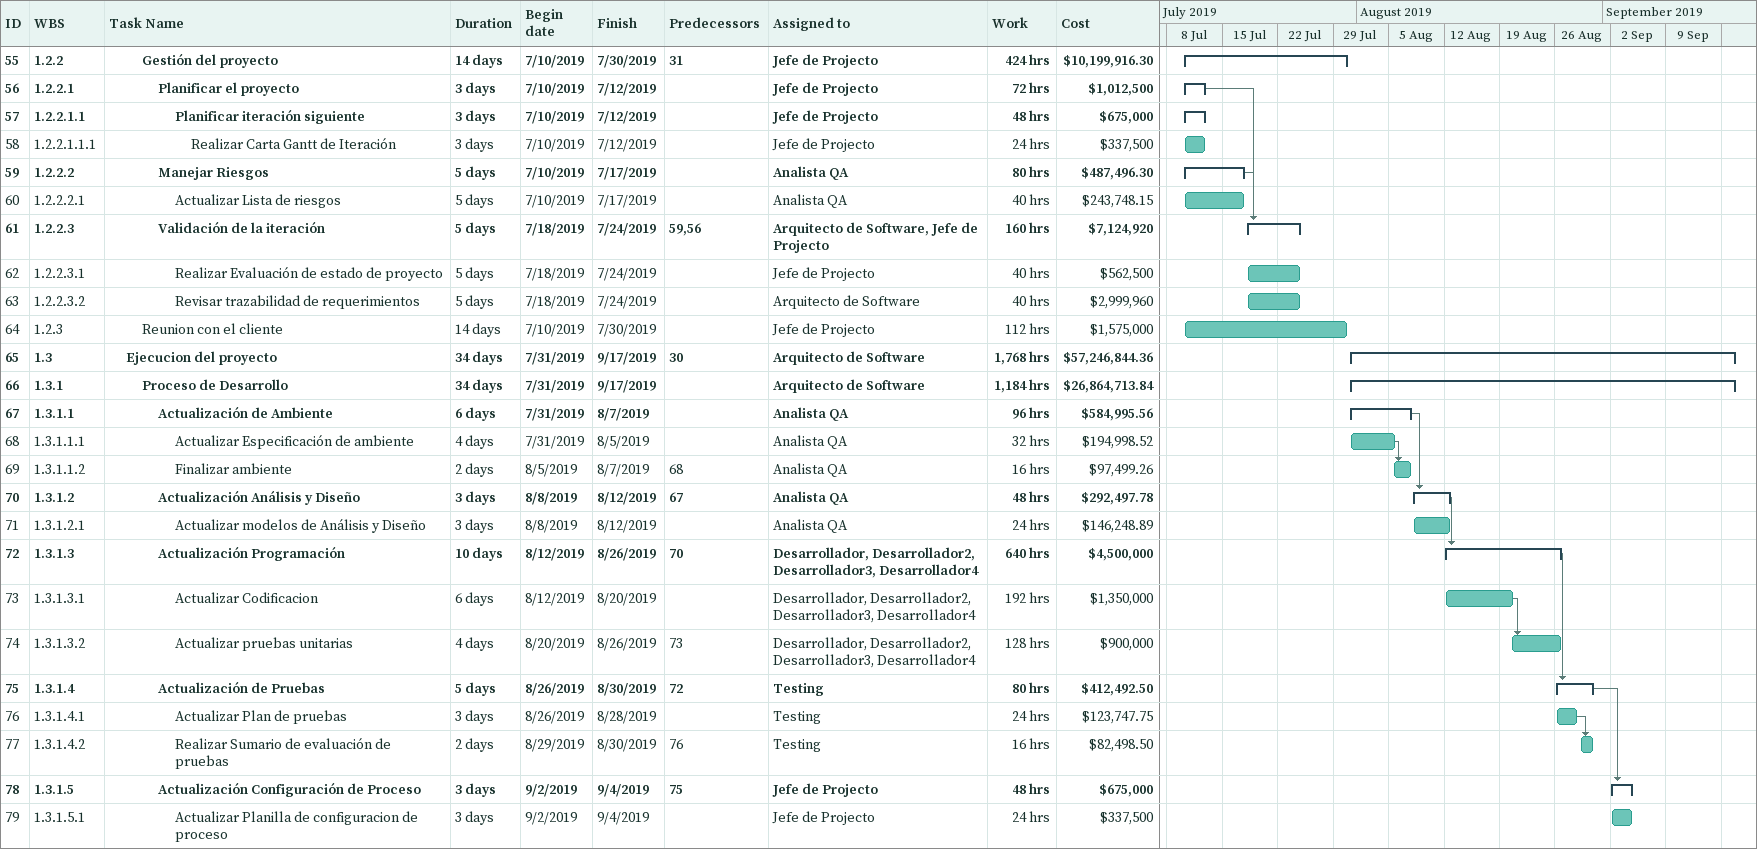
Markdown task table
| ID | WBS | Task | Duration | Start | Finish | Predecessors | Resources | Work (h) | Cost ($) |
|---|---|---|---|---|---|---|---|---|---|
| 55 | 1.2.2 | **Gestión del proyecto** | 14d | 2019-07-10 | 2019-07-30 | 31 | Jefe de Projecto | 424 | 10199916.30 |
| 56 | 1.2.2.1 | **Planificar el proyecto** | 3d | 2019-07-10 | 2019-07-12 |  | Jefe de Projecto | 72 | 1012500 |
| 57 | 1.2.2.1.1 | **Planificar iteración siguiente** | 3d | 2019-07-10 | 2019-07-12 |  | Jefe de Projecto | 48 | 675000 |
| 58 | 1.2.2.1.1.1 | Realizar Carta Gantt de Iteración | 3d | 2019-07-10 | 2019-07-12 |  | Jefe de Projecto | 24 | 337500 |
| 59 | 1.2.2.2 | **Manejar Riesgos** | 5d | 2019-07-10 | 2019-07-17 |  | Analista QA | 80 | 487496.30 |
| 60 | 1.2.2.2.1 | Actualizar Lista de riesgos | 5d | 2019-07-10 | 2019-07-17 |  | Analista QA | 40 | 243748.15 |
| 61 | 1.2.2.3 | **Validación de la iteración** | 5d | 2019-07-18 | 2019-07-24 | 59, 56 | Arquitecto de Software, Jefe de Projecto | 160 | 7124920 |
| 62 | 1.2.2.3.1 | Realizar Evaluación de estado de proyecto | 5d | 2019-07-18 | 2019-07-24 |  | Jefe de Projecto | 40 | 562500 |
| 63 | 1.2.2.3.2 | Revisar trazabilidad de requerimientos | 5d | 2019-07-18 | 2019-07-24 |  | Arquitecto de Software | 40 | 2999960 |
| 64 | 1.2.3 | Reunion con el cliente | 14d | 2019-07-10 | 2019-07-30 |  | Jefe de Projecto | 112 | 1575000 |
| 65 | 1.3 | **Ejecucion del proyecto** | 34d | 2019-07-31 | 2019-09-17 | 30 | Arquitecto de Software | 1768 | 57246844.36 |
| 66 | 1.3.1 | **Proceso de Desarrollo** | 34d | 2019-07-31 | 2019-09-17 |  | Arquitecto de Software | 1184 | 26864713.84 |
| 67 | 1.3.1.1 | **Actualización de Ambiente** | 6d | 2019-07-31 | 2019-08-07 |  | Analista QA | 96 | 584995.56 |
| 68 | 1.3.1.1.1 | Actualizar Especificación de ambiente | 4d | 2019-07-31 | 2019-08-05 |  | Analista QA | 32 | 194998.52 |
| 69 | 1.3.1.1.2 | Finalizar ambiente | 2d | 2019-08-05 | 2019-08-07 | 68 | Analista QA | 16 | 97499.26 |
| 70 | 1.3.1.2 | **Actualización Análisis y Diseño** | 3d | 2019-08-08 | 2019-08-12 | 67 | Analista QA | 48 | 292497.78 |
| 71 | 1.3.1.2.1 | Actualizar modelos de Análisis y Diseño | 3d | 2019-08-08 | 2019-08-12 |  | Analista QA | 24 | 146248.89 |
| 72 | 1.3.1.3 | **Actualización Programación** | 10d | 2019-08-12 | 2019-08-26 | 70 | Desarrollador, Desarrollador2, Desarrollador3, Desarrollador4 | 640 | 4500000 |
| 73 | 1.3.1.3.1 | Actualizar Codificacion | 6d | 2019-08-12 | 2019-08-20 |  | Desarrollador, Desarrollador2, Desarrollador3, Desarrollador4 | 192 | 1350000 |
| 74 | 1.3.1.3.2 | Actualizar pruebas unitarias | 4d | 2019-08-20 | 2019-08-26 | 73 | Desarrollador, Desarrollador2, Desarrollador3, Desarrollador4 | 128 | 900000 |
| 75 | 1.3.1.4 | **Actualización de Pruebas** | 5d | 2019-08-26 | 2019-08-30 | 72 | Testing | 80 | 412492.50 |
| 76 | 1.3.1.4.1 | Actualizar Plan de pruebas | 3d | 2019-08-26 | 2019-08-28 |  | Testing | 24 | 123747.75 |
| 77 | 1.3.1.4.2 | Realizar Sumario de evaluación de pruebas | 2d | 2019-08-29 | 2019-08-30 | 76 | Testing | 16 | 82498.50 |
| 78 | 1.3.1.5 | **Actualización Configuración de Proceso** | 3d | 2019-09-02 | 2019-09-04 | 75 | Jefe de Projecto | 48 | 675000 |
| 79 | 1.3.1.5.1 | Actualizar Planilla de configuracion de proceso | 3d | 2019-09-02 | 2019-09-04 |  | Jefe de Projecto | 24 | 337500 |
